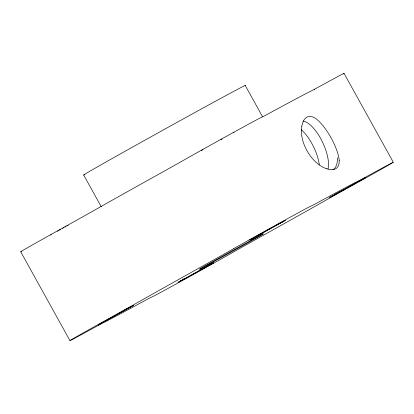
<?xml version="1.0" encoding="UTF-8"?>
<svg xmlns="http://www.w3.org/2000/svg" width="414" height="414" viewBox="0 0 414 414"><rect width="100%" height="100%" fill="white"/><g stroke="black" fill="none" stroke-linecap="round" stroke-linejoin="round"><path stroke-width="0.62" d="M301.863 126.13L302.463 123.574A29.632 15.039 60.7 0 1 306.313 117.509L307.825 116.732A29.632 12.285 60.8 0 1 314.143 117.535L315.147 118.083A29.472 9.351 60.8 0 1 339.247 160.699M201.489 150.577L201.897 150.339M50.715 235.033L51.248 234.728M202.363 150.07L202.896 149.764M57.458 231.214L58.436 230.665M59.44 230.101L60.48 229.522M62.617 228.331L63.715 227.721M64.822 227.105L65.935 226.484M220.921 139.673L222.018 139.068M67.052 225.868L68.165 225.247M233.496 132.801L234.039 132.511M314.397 89.714L314.816 89.491M326.232 168.524L327.453 168.953A29.632 15.039 60.7 0 0 334.771 169.197L336.308 168.4A29.632 12.285 60.8 0 0 339.149 162.904L339.201 160.653M344.039 73.371L393.3 162.247M245.238 85.486L262.538 116.691M83.669 175.003L101.275 206.767M20.7 251.753L69.961 340.629M84.829 174.532A92.379 0.807 -29 0 1 160.823 131.336A92.379 0.807 -29 0 1 244.99 85.682M343.222 73.925A48.961 0.43 -29 0 0 325.916 83.023L324.043 84.047A46.192 0.404 -29 0 1 309.227 91.975L306.774 93.212A147.808 1.289 -29 0 0 281.722 106.553L274.208 110.626A46.192 0.404 -29 0 1 262.072 117.048L261.736 117.162A48.961 0.43 -29 0 0 229.734 134.483A48.961 0.43 -29 0 0 184.23 159.897L182.89 160.658A46.192 0.404 -29 0 1 158.013 174.615L147.218 180.628A147.808 1.289 -29 0 0 99.655 207.274L91.51 211.875A46.192 0.404 -29 0 1 65.221 226.582L58.467 230.334A48.961 0.43 -29 0 0 21.756 251.272M326.237 168.576A29.472 17.528 60.6 0 1 301.811 126.089M303.255 121.095A29.14 11.618 65.1 0 1 328.493 162.671A29.14 15.163 56 0 1 327.997 169.041M301.309 129.758A29.14 11.618 65.1 0 1 319.339 164.674M337.327 157.718A29.14 15.163 56 0 1 332.866 169.843M183.516 278.87A20.089 0.673 -36.7 0 1 182.791 279.372M181.482 280.268A20.089 0.673 -36.7 0 1 179.122 281.789M342.238 190.719A20.089 2.862 -31.4 0 1 334.647 194.471M284.128 221.066A20.089 1.019 -21.3 0 1 279.398 223.374M127.512 308.27A20.089 2.515 -26.6 0 1 121.017 312.135M98.165 324.985L133.639 305.346L98.165 324.985M178.041 282.441L213.515 262.802L178.041 282.441M249.808 240.022L285.287 220.383L249.808 240.022M329.689 197.483L365.164 177.839L329.689 197.483M233.491 248.767L232.156 249.528A46.192 0.404 -29 0 1 207.279 263.49L196.484 269.498A147.808 1.289 -29 0 0 148.921 296.145L140.776 300.745A46.192 0.404 -29 0 1 114.481 315.458L107.728 319.204A48.961 0.43 -29 0 0 71.27 339.775A48.961 0.43 -29 0 0 88.084 330.977L89.957 329.953A46.192 0.404 -29 0 1 104.773 322.025L107.226 320.788A147.808 1.289 -29 0 0 132.278 307.447L139.792 303.374A46.192 0.404 -29 0 1 151.928 296.952L152.264 296.838A48.961 0.43 -29 0 0 184.266 279.517A48.961 0.43 -29 0 0 229.77 254.103L231.11 253.342A46.192 0.404 -29 0 1 255.987 239.385L266.782 233.372A147.808 1.289 -29 0 0 314.345 206.726L322.49 202.125A46.192 0.404 -29 0 1 348.779 187.418L355.533 183.666A48.961 0.43 -29 0 0 391.991 163.095A48.961 0.43 -29 0 0 375.177 171.898L373.309 172.917A46.192 0.404 -29 0 1 358.493 180.846L356.04 182.082A147.808 1.289 -29 0 0 330.988 195.424L323.469 199.496A46.192 0.404 -29 0 1 311.338 205.924L310.997 206.032A48.961 0.43 -29 0 0 278.995 223.358A48.961 0.43 -29 0 0 233.491 248.767M215.239 260.836A36.37 0.316 -29 0 0 263.439 233.817A36.37 0.316 -29 0 0 216.222 259.661A36.37 0.316 -29 0 0 215.239 260.836"/></g></svg>
